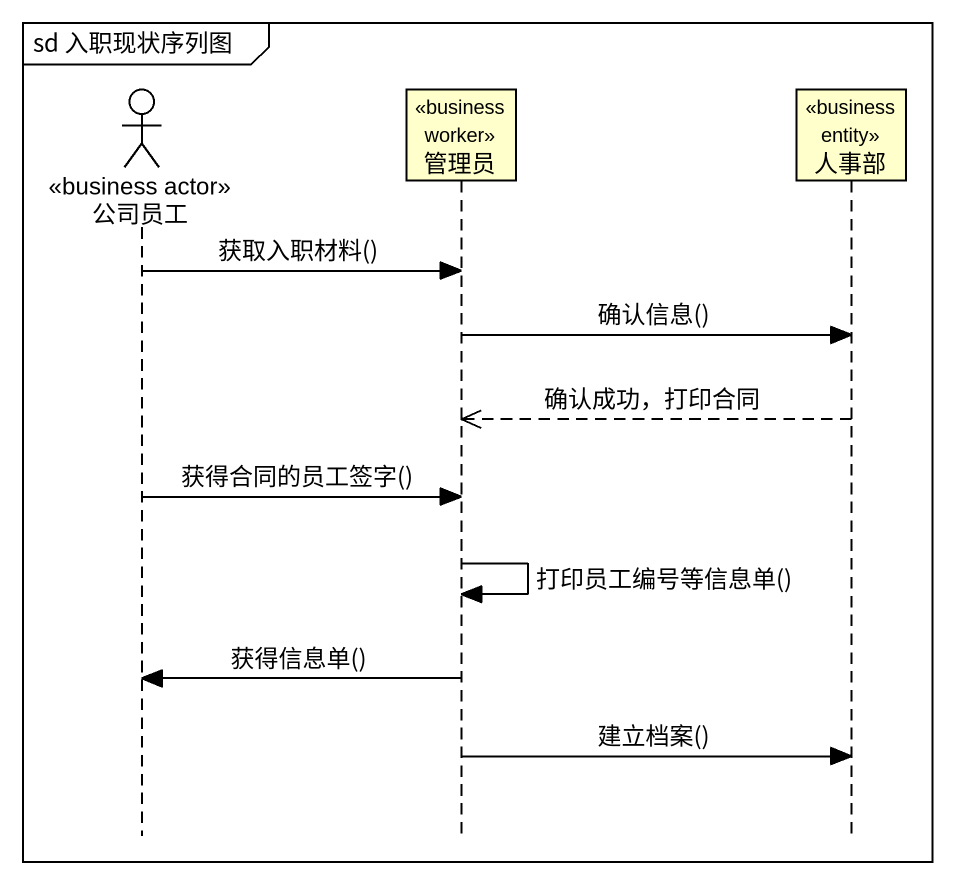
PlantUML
@startuml
mainframe sd 入职现状序列图
hide footbox
actor 公司员工 <<business actor>>
participant 管理员 <<business worker>>
participant 人事部 <<business entity>>

公司员工 -> 管理员 : 获取入职材料()
管理员 -> 人事部 : 确认信息()
人事部 -->> 管理员 : 确认成功，打印合同
公司员工 -> 管理员 : 获得合同的员工签字()
管理员 -> 管理员 : 打印员工编号等信息单()
管理员 -> 公司员工 : 获得信息单()
管理员 -> 人事部 : 建立档案()
@enduml
